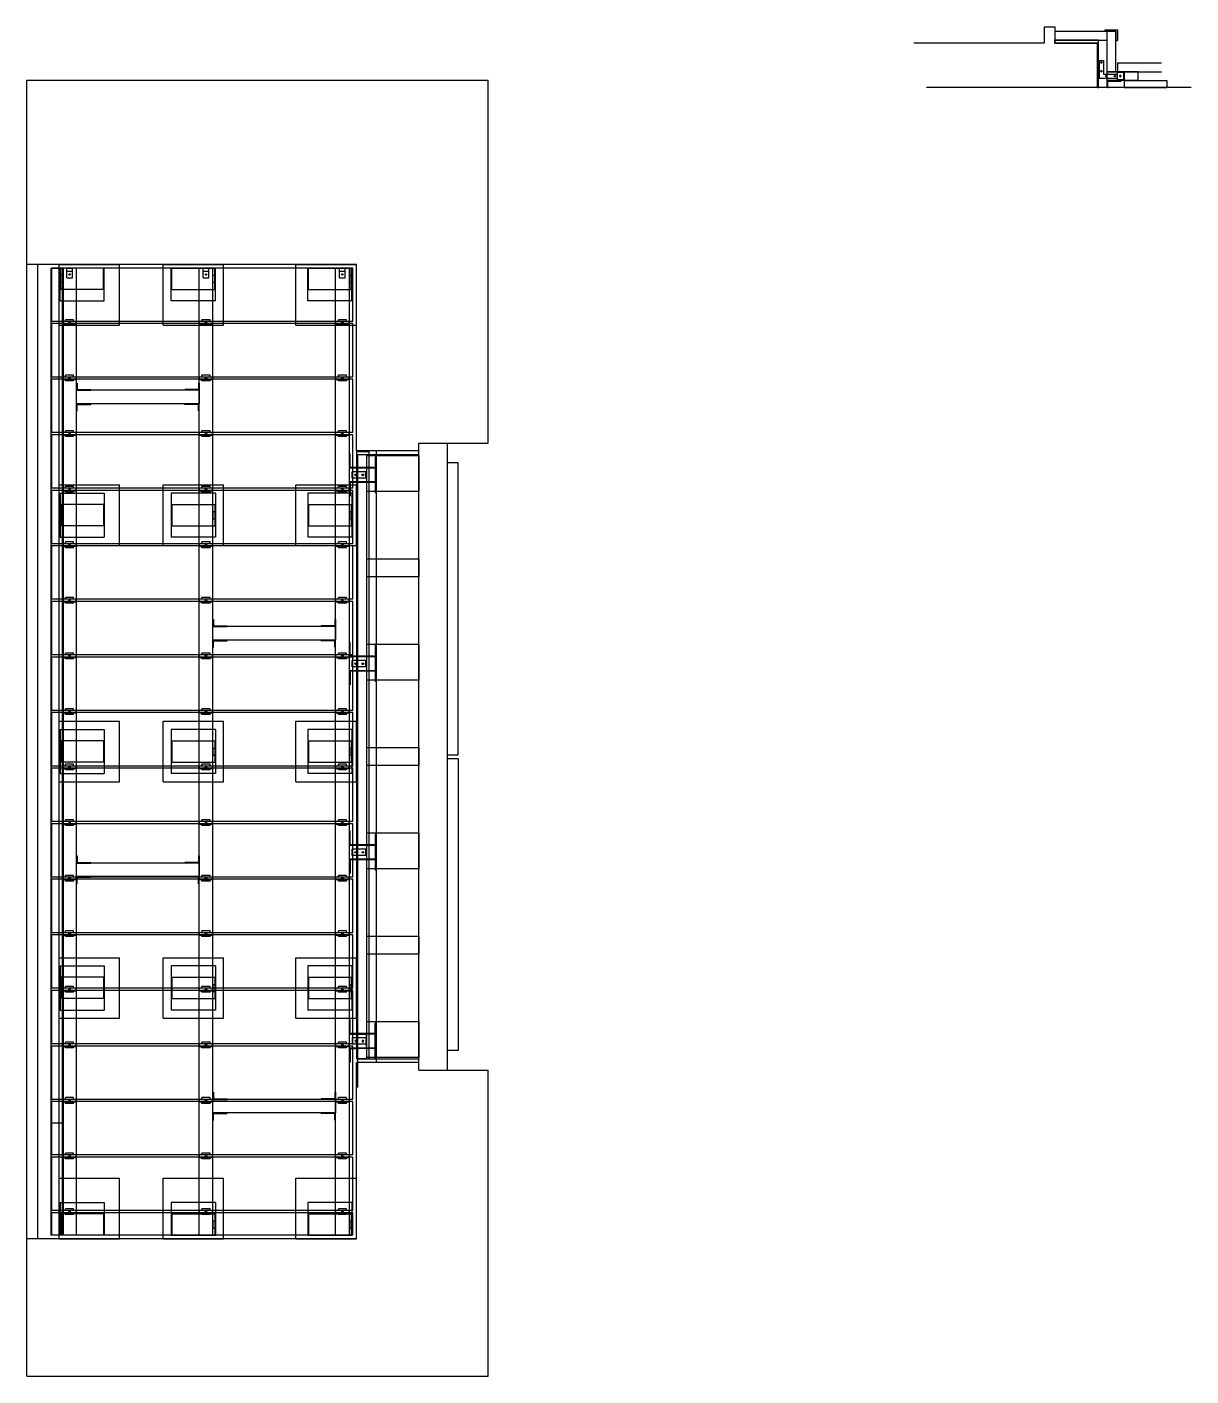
# Model space of a CAD drawing. Header units: millimetres. Extents: x 235 to 5266, y -1155 to 3208.
# Drawn here: x 1046.3 to 1373, y 836.5 to 1215.2 of the extents above; entities that cross this region are included whole.
import ezdxf

# ---------------------------------------------------------------- set-up
doc = ezdxf.new("R2010")
doc.units = ezdxf.units.MM
for name, color, linetype in [('Barierka', 183, 'Continuous'), ('Deski', 33, 'Continuous'), ('Klipsy', 191, 'Continuous'), ('Klipsy startowe', 221, 'Continuous'), ('Kątowniki', 220, 'Continuous'), ('Kątowniki77', 92, 'Continuous'), ('Legary górne', 150, 'Continuous'), ('Listwy', 11, 'Continuous'), ('Maty', 31, 'Continuous'), ('Maty8mm', 10, 'Continuous'), ('Wsporniki', 114, 'Continuous'), ('Ściany', 7, 'Continuous')]:
    doc.layers.add(name, color=color, linetype=linetype)

# ---------------------------------------------------------------- blocks, each defined once
blk = doc.blocks.new('Z$W@#27753')
for p, q in [((0, 0), (0, 176)), ((8, 0), (8, 176)), ((11, 170.5), (8, 170.5)), ((11, 88.5), (11, 170.5)), ((8, 88.5), (11, 88.5)), ((8, 87.5), (11, 87.5)), ((11, 87.5), (11, 5.5)), ((11, 5.5), (8, 5.5))]:
    blk.add_line(p, q)
blk = doc.blocks.new('Z$W@#10383')
for p, q in [((0, 176), (8, 176)), ((0, 0), (8, 0))]:
    blk.add_line(p, q)
blk.add_blockref('Z$W@#27753', (0, 0))
blk = doc.blocks.new('Z$W@#2083')
for p, q in [((12.4, 9.2), (0, 9.2)), ((0, 9.2), (0, 0)), ((12.4, 9.2), (12.4, 0)), ((0.2, 6), (12.2, 6)), ((0.2, 6), (0.2, 0)), ((11.7, 4), (11.7, 2)), ((11.7, 4), (12.2, 4)), ((12.2, 6), (12.2, 0)), ((0, 0), (12.4, 0)), ((11.7, 2), (12.2, 2))]:
    blk.add_line(p, q)
blk = doc.blocks.new('Z$W@#17505')
for p, q in [((0, 0), (0, 12.4)), ((0, 12.4), (12.4, 12.4)), ((3.2, 12.2), (3.2, 0.2)), ((3.2, 12.2), (9.2, 12.2)), ((9.2, 12.2), (9.2, 0.2)), ((12.4, 0), (12.4, 12.4)), ((0, 0), (12.4, 0)), ((3.2, 0.2), (9.2, 0.2)), ((5.2, 0.7), (7.2, 0.7)), ((5.2, 0.7), (5.2, 0.2)), ((7.2, 0.7), (7.2, 0.2))]:
    blk.add_line(p, q)
blk = doc.blocks.new('Z$W@#9216')
at = {"xscale": -1, "rotation": 90.00000000000001}
blk.add_blockref('Z$W@#17505', (12.4, 12.4), dxfattribs=at)
blk = doc.blocks.new('Z$W@#9735')
at = {"layer": 'Maty'}
for p, q in [((0, 0), (0, 12.5)), ((0, 12.5), (0.3, 12.5)), ((0.3, 0), (0.3, 12.5)), ((0, 0), (0.3, 0))]:
    blk.add_line(p, q, dxfattribs=at)
blk = doc.blocks.new('Z$W@#3303')
blk.add_line((0, 0), (12.3, 0))
at = {"layer": 'Maty'}
for p, q in [((0, 0), (0, 0.8)), ((12.3, 0.8), (0, 0.8)), ((12.3, 0), (0, 0)), ((12.3, 0), (12.3, 0.8))]:
    blk.add_line(p, q, dxfattribs=at)
blk = doc.blocks.new('Z$W@#21899')
for p, q in [((0, 2), (0, 0)), ((0, 2), (12, 2)), ((0, 0), (12, 0)), ((12, 2), (12, 0))]:
    blk.add_line(p, q)
blk = doc.blocks.new('Z$W@#41')
at = {"layer": 'Kątowniki'}
for p, q in [((0, 0), (0, 2)), ((0, 2), (4, 2)), ((0, 0), (0.18, 0)), ((0.18, 1.82), (4, 1.82)), ((0.18, 0), (0.18, 1.82)), ((4, 1.82), (4, 2))]:
    blk.add_line(p, q, dxfattribs=at)
blk = doc.blocks.new('Z$W@#9410')
for p, q in [((0, 2), (2, 2)), ((0, 2), (0, 0)), ((0, 0), (2, 0)), ((0.18, 2), (0.18, 0)), ((2, 2), (2, 0))]:
    blk.add_line(p, q)
blk.add_circle((1.09, 1), 0.2)
blk = doc.blocks.new('Z$W@#1169')
for p, q in [((0, 0), (0, 3.5)), ((0, 3.5), (3, 3.5)), ((0, 0), (0.4, 0)), ((0.4, 3.1), (3, 3.1)), ((0.4, 0), (0.4, 3.1)), ((3, 3.1), (3, 3.5))]:
    blk.add_line(p, q)
blk = doc.blocks.new('Z$W@#9247')
for p, q in [((0, 5), (0, 0)), ((0, 5), (1.2, 5)), ((1.2, 5), (1.2, 1.2)), ((0, 0), (5, 0)), ((1.2, 1.2), (5, 1.2)), ((5, 1.2), (5, 0))]:
    blk.add_line(p, q)
for centre in [(0.6, 4.4), (0.6, 2), (2, 0.6), (4.4, 0.6)]:
    blk.add_circle(centre, 0.2)
blk = doc.blocks.new('Z$W@#22708')
at = {"layer": 'Legary górne'}
for p, q in [((0, 0), (0, 3.9)), ((0, 3.9), (2.4, 3.9)), ((2.4, 0), (2.4, 3.9)), ((0, 0), (2.4, 0))]:
    blk.add_line(p, q, dxfattribs=at)
blk = doc.blocks.new('Z$W@#22255')
for p, q in [((0, 1.8), (0, 0)), ((0, 1.8), (4, 1.8)), ((0, 0), (4, 0)), ((0.18, 1.8), (0.18, 0)), ((4, 1.8), (4, 0))]:
    blk.add_line(p, q)
for centre in [(1, 0.9), (3, 0.9)]:
    blk.add_circle(centre, 0.25)
blk = doc.blocks.new('Z$W@#26881')
at = {"layer": 'Maty'}
for p, q in [((0, 0), (0, 10)), ((0, 10), (0.3, 10)), ((0.3, 0), (0.3, 10)), ((0, 0), (0.3, 0))]:
    blk.add_line(p, q, dxfattribs=at)
blk = doc.blocks.new('Z$W@#25788')
at = {"layer": 'Maty'}
for p, q in [((0, 0), (0, 17)), ((0, 17), (17, 17)), ((17, 0), (17, 17)), ((0, 0), (17, 0))]:
    blk.add_line(p, q, dxfattribs=at)
blk = doc.blocks.new('Z$W@#21898')
for p, q in [((0, 0), (0, 2.7)), ((0, 2.7), (1.6, 2.7)), ((0, 1.8), (1.6, 1.8)), ((0, 0), (1.6, 0)), ((1.6, 0), (1.6, 2.7))]:
    blk.add_line(p, q)
blk.add_circle((0.8, 0.9), 0.2)
blk = doc.blocks.new('Z$W@#30318')
for p, q in [((0, 0.7), (0, 3)), ((0, 3), (0.4, 3)), ((0, 0.7), (0.4, 0.7)), ((0.4, 3.7), (1.2, 3.7)), ((0.4, 3.7), (0.4, 0)), ((0.4, 0), (1.2, 0)), ((1.2, 3.7), (1.2, 0)), ((1.2, 3), (1.6, 3)), ((1.2, 0.7), (1.6, 0.7)), ((1.6, 0.7), (1.6, 3))]:
    blk.add_line(p, q)
blk.add_circle((0.8, 1.85), 0.2)
blk = doc.blocks.new('Z$W@#15724')
for p, q in [((0, 10), (14.7, 10)), ((0, 0), (0, 10)), ((14.7, 0), (14.7, 10)), ((0, 0), (14.7, 0))]:
    blk.add_line(p, q)
blk = doc.blocks.new('Z$W@#11478')
for p, q in [((0, 5), (14.7, 5)), ((0, 0), (0, 5)), ((14.7, 0), (14.7, 5)), ((0, 0), (14.7, 0))]:
    blk.add_line(p, q)

msp = doc.modelspace()

# ---------------------------------------------------------------- linework, layer by layer
for p, q in [((1331.76, 1215.21), (1331.76, 1210.71)), ((1334.76, 1215.21), (1334.76, 1210.71)), ((1331.76, 1210.71), (1295.25, 1210.71)), ((1334.76, 1210.71), (1346.76, 1210.71)), ((1346.76, 1210.71), (1346.76, 1198.21)), ((1046.28, 1200.28), (1175.78, 1200.28)), ((1175.78, 1098.38), (1175.78, 1200.28)), ((1373.02, 1198.21), (1298.81, 1198.21)), ((1138.78, 1148.53), (1046.28, 1148.53)), ((1055.28, 875.03), (1055.28, 1148.53)), ((1138.78, 1096.23), (1138.78, 1148.53)), ((1156.28, 1098.38), (1175.78, 1098.38)), ((1156.28, 1096.23), (1138.78, 1096.23)), ((1144.28, 1096.23), (1144.28, 924.53)), ((1138.78, 875.03), (1138.78, 924.53)), ((1156.28, 924.53), (1138.78, 924.53)), ((1156.28, 922.38), (1175.78, 922.38)), ((1175.78, 836.48), (1175.78, 922.38)), ((1138.78, 875.03), (1046.28, 875.03)), ((1046.28, 836.48), (1175.78, 836.48))]:
    msp.add_line(p, q)
at = {"layer": 'Barierka'}
for p, q in [((1046.28, 836.48), (1046.28, 1200.28)), ((1049.28, 875.03), (1049.28, 1148.53))]:
    msp.add_line(p, q, dxfattribs=at)
at = {"layer": 'Deski'}
for p, q in [((1334.76, 1214.01), (1349.46, 1214.01)), ((1349.46, 1202.61), (1349.46, 1214.01)), ((1349.46, 1214.01), (1351.96, 1214.01)), ((1351.96, 1202.61), (1351.96, 1214.01)), ((1334.76, 1211.51), (1349.46, 1211.51)), ((1352.46, 1205.11), (1364.7, 1205.11)), ((1352.46, 1202.61), (1352.46, 1205.11)), ((1349.46, 1202.61), (1351.96, 1202.61)), ((1351.96, 1202.61), (1364.7, 1202.61)), ((1137.78, 1147.53), (1053.28, 1147.53)), ((1053.28, 1132.53), (1053.28, 1147.53)), ((1137.78, 1132.53), (1137.78, 1147.53)), ((1137.78, 1132.53), (1053.28, 1132.53)), ((1137.78, 1131.93), (1053.28, 1131.93)), ((1053.28, 1116.93), (1053.28, 1131.93)), ((1137.78, 1116.93), (1137.78, 1131.93)), ((1137.78, 1116.93), (1053.28, 1116.93)), ((1137.78, 1116.33), (1053.28, 1116.33)), ((1053.28, 1101.33), (1053.28, 1116.33)), ((1137.78, 1101.33), (1137.78, 1116.33)), ((1137.78, 1101.33), (1053.28, 1101.33)), ((1137.78, 1100.73), (1053.28, 1100.73)), ((1053.28, 1085.73), (1053.28, 1100.73)), ((1137.78, 1085.73), (1137.78, 1100.73)), ((1139.08, 1095.23), (1141.58, 1095.23)), ((1139.08, 1095.23), (1139.08, 925.53)), ((1141.58, 1095.23), (1141.58, 925.53)), ((1141.58, 1095.23), (1156.28, 1095.23)), ((1156.28, 925.53), (1156.28, 1095.23)), ((1137.78, 1085.73), (1053.28, 1085.73)), ((1137.78, 1085.13), (1053.28, 1085.13)), ((1053.28, 1070.13), (1053.28, 1085.13)), ((1137.78, 1070.13), (1137.78, 1085.13)), ((1137.78, 1070.13), (1053.28, 1070.13)), ((1137.78, 1069.53), (1053.28, 1069.53)), ((1053.28, 1054.53), (1053.28, 1069.53)), ((1137.78, 1054.53), (1137.78, 1069.53)), ((1137.78, 1054.53), (1053.28, 1054.53)), ((1137.78, 1053.93), (1053.28, 1053.93)), ((1053.28, 1038.93), (1053.28, 1053.93)), ((1137.78, 1038.93), (1137.78, 1053.93)), ((1137.78, 1038.93), (1053.28, 1038.93)), ((1137.78, 1038.33), (1053.28, 1038.33)), ((1053.28, 1023.33), (1053.28, 1038.33)), ((1137.78, 1023.33), (1137.78, 1038.33)), ((1137.78, 1023.33), (1053.28, 1023.33)), ((1137.78, 1022.73), (1053.28, 1022.73)), ((1053.28, 1007.73), (1053.28, 1022.73)), ((1137.78, 1007.73), (1137.78, 1022.73)), ((1137.78, 1007.73), (1053.28, 1007.73)), ((1137.78, 1007.13), (1053.28, 1007.13)), ((1053.28, 992.13), (1053.28, 1007.13)), ((1137.78, 992.13), (1137.78, 1007.13)), ((1137.78, 992.13), (1053.28, 992.13)), ((1137.78, 991.53), (1053.28, 991.53)), ((1053.28, 976.53), (1053.28, 991.53)), ((1137.78, 976.53), (1137.78, 991.53)), ((1137.78, 976.53), (1053.28, 976.53)), ((1137.78, 975.93), (1053.28, 975.93)), ((1053.28, 960.93), (1053.28, 975.93)), ((1137.78, 960.93), (1137.78, 975.93)), ((1137.78, 960.93), (1053.28, 960.93)), ((1137.78, 960.33), (1053.28, 960.33)), ((1053.28, 945.33), (1053.28, 960.33)), ((1137.78, 945.33), (1137.78, 960.33)), ((1137.78, 945.33), (1053.28, 945.33)), ((1137.78, 944.73), (1053.28, 944.73)), ((1053.28, 929.73), (1053.28, 944.73)), ((1137.78, 929.73), (1137.78, 944.73)), ((1137.78, 929.73), (1053.28, 929.73)), ((1137.78, 929.13), (1053.28, 929.13)), ((1053.28, 914.13), (1053.28, 929.13)), ((1137.78, 914.13), (1137.78, 929.13)), ((1141.58, 925.53), (1139.08, 925.53)), ((1141.58, 925.53), (1156.28, 925.53)), ((1137.78, 914.13), (1053.28, 914.13)), ((1137.78, 913.53), (1053.28, 913.53)), ((1053.28, 898.53), (1053.28, 913.53)), ((1137.78, 898.53), (1137.78, 913.53)), ((1137.78, 898.53), (1053.28, 898.53)), ((1137.78, 897.93), (1053.28, 897.93)), ((1053.28, 882.93), (1053.28, 897.93)), ((1137.78, 882.93), (1137.78, 897.93)), ((1137.78, 882.93), (1053.28, 882.93)), ((1137.78, 882.33), (1053.28, 882.33)), ((1053.28, 876.03), (1053.28, 882.33)), ((1137.78, 876.03), (1137.78, 882.33)), ((1137.78, 876.03), (1053.28, 876.03))]:
    msp.add_line(p, q, dxfattribs=at)
at = {"layer": 'Kątowniki77'}
for p, q in [((1143.78, 1091.55), (1138.78, 1091.55)), ((1138.78, 1091.4), (1138.78, 1091.55)), ((1143.78, 1091.4), (1138.78, 1091.4)), ((1142.58, 1091.4), (1142.58, 1091.55)), ((1143.78, 1091.4), (1143.78, 1091.55)), ((1143.78, 1087.5), (1138.78, 1087.5)), ((1138.78, 1087.5), (1138.78, 1087.35)), ((1143.78, 1087.35), (1138.78, 1087.35)), ((1142.58, 1087.5), (1142.58, 1087.35)), ((1143.78, 1087.5), (1143.78, 1087.35)), ((1143.78, 1038.55), (1138.78, 1038.55)), ((1138.78, 1038.4), (1138.78, 1038.55)), ((1143.78, 1038.4), (1138.78, 1038.4)), ((1142.58, 1038.4), (1142.58, 1038.55)), ((1143.78, 1038.4), (1143.78, 1038.55)), ((1143.78, 1034.5), (1138.78, 1034.5)), ((1138.78, 1034.5), (1138.78, 1034.35)), ((1143.78, 1034.35), (1138.78, 1034.35)), ((1142.58, 1034.5), (1142.58, 1034.35)), ((1143.78, 1034.5), (1143.78, 1034.35)), ((1143.78, 985.61), (1138.78, 985.61)), ((1138.78, 985.46), (1138.78, 985.61)), ((1143.78, 985.46), (1138.78, 985.46)), ((1142.58, 985.46), (1142.58, 985.61)), ((1143.78, 985.46), (1143.78, 985.61)), ((1143.78, 981.56), (1138.78, 981.56)), ((1138.78, 981.56), (1138.78, 981.41)), ((1143.78, 981.41), (1138.78, 981.41)), ((1142.58, 981.56), (1142.58, 981.41)), ((1143.78, 981.56), (1143.78, 981.41)), ((1143.78, 932.61), (1138.78, 932.61)), ((1138.78, 932.46), (1138.78, 932.61)), ((1143.78, 932.46), (1138.78, 932.46)), ((1142.58, 932.46), (1142.58, 932.61)), ((1143.78, 932.46), (1143.78, 932.61)), ((1143.78, 928.56), (1138.78, 928.56)), ((1138.78, 928.56), (1138.78, 928.41)), ((1143.78, 928.41), (1138.78, 928.41)), ((1142.58, 928.56), (1142.58, 928.41)), ((1143.78, 928.56), (1143.78, 928.41))]:
    msp.add_line(p, q, dxfattribs=at)
at = {"layer": 'Legary górne'}
for p, q in [((1347.06, 1198.21), (1347.06, 1211.51)), ((1347.06, 1211.51), (1349.46, 1211.51)), ((1349.46, 1198.21), (1349.46, 1211.51)), ((1356.96, 1202.61), (1349.46, 1202.61)), ((1354.26, 1200.21), (1354.26, 1202.61)), ((1358.16, 1202.61), (1354.26, 1202.61)), ((1358.16, 1200.21), (1358.16, 1202.61)), ((1356.96, 1200.21), (1349.46, 1200.21)), ((1358.16, 1200.21), (1354.26, 1200.21)), ((1056.28, 876.03), (1056.28, 1147.53)), ((1060.18, 1147.53), (1056.28, 1147.53)), ((1060.18, 876.03), (1060.18, 1147.53)), ((1098.48, 1147.53), (1094.58, 1147.53)), ((1094.58, 876.03), (1094.58, 1147.53)), ((1098.48, 876.03), (1098.48, 1147.53)), ((1132.88, 876.03), (1132.88, 1147.53)), ((1136.78, 1147.53), (1132.88, 1147.53)), ((1136.78, 876.03), (1136.78, 1147.53)), ((1094.58, 1113.24), (1060.18, 1113.24)), ((1094.58, 1113.24), (1094.58, 1109.44)), ((1094.58, 1109.44), (1060.18, 1109.44)), ((1141.58, 1091.4), (1136.78, 1091.4)), ((1141.58, 1087.5), (1136.78, 1087.5)), ((1132.88, 1046.87), (1098.48, 1046.87)), ((1132.88, 1046.87), (1132.88, 1043.07)), ((1132.88, 1043.07), (1098.48, 1043.07)), ((1141.58, 1038.4), (1136.78, 1038.4)), ((1141.58, 1034.5), (1136.78, 1034.5)), ((1141.58, 985.46), (1136.78, 985.46)), ((1141.58, 981.56), (1136.78, 981.56)), ((1094.58, 980.5), (1060.18, 980.5)), ((1094.58, 980.5), (1094.58, 976.7)), ((1094.58, 976.7), (1060.18, 976.7)), ((1136.78, 932.46), (1141.58, 932.46)), ((1136.78, 928.56), (1141.58, 928.56)), ((1132.88, 914.13), (1098.48, 914.13)), ((1132.88, 914.13), (1132.88, 910.33)), ((1132.88, 910.33), (1098.48, 910.33)), ((1060.18, 876.03), (1056.28, 876.03)), ((1098.48, 876.03), (1094.58, 876.03)), ((1136.78, 876.03), (1132.88, 876.03))]:
    msp.add_line(p, q, dxfattribs=at)
at = {"layer": 'Listwy'}
for p, q in [((1052.98, 1147.53), (1052.98, 907.53)), ((1052.98, 1147.53), (1056.48, 1147.53)), ((1056.48, 1147.53), (1056.48, 907.53)), ((1138.78, 1096.03), (1138.78, 925.53)), ((1138.78, 1096.03), (1142.28, 1096.03)), ((1142.28, 1096.03), (1142.28, 925.53)), ((1138.78, 925.53), (1142.28, 925.53)), ((1139.08, 925.53), (1139.08, 917.45)), ((1052.98, 907.53), (1056.48, 907.53)), ((1052.98, 907.53), (1052.98, 876.03)), ((1056.48, 907.53), (1056.48, 876.03)), ((1056.48, 876.03), (1052.98, 876.03))]:
    msp.add_line(p, q, dxfattribs=at)
at = {"layer": 'Ściany'}
msp.add_line((1331.76, 1215.21), (1334.76, 1215.21), dxfattribs=at)

# ---------------------------------------------------------------- block references
for name, p in [('Z$W@#3303', (1334.76, 1210.71)), ('Z$W@#9735', (1346.76, 1198.21)), ('Z$W@#10383', (1156.28, 922.38))]:
    msp.add_blockref(name, p)
at = {"layer": 'Deski', "xscale": -1}
for p, rotation in [((1060.18, 1115.24), -180), ((1138.78, 1087.5), 89.99999999999999), ((1098.48, 1048.87), -180), ((1138.78, 1034.5), 89.99999999999999), ((1060.18, 982.5), -180), ((1138.78, 981.56), 89.99999999999999), ((1138.78, 928.56), 89.99999999999999), ((1098.48, 916.13), -180)]:
    msp.add_blockref('Z$W@#41', p, dxfattribs=dict(at, rotation=rotation))
at = {"layer": 'Deski'}
for p, rotation in [((1094.58, 1115.24), 180), ((1138.78, 1091.4), 90), ((1132.88, 1048.87), 180), ((1138.78, 1038.4), 90), ((1138.78, 985.46), 90), ((1094.58, 982.5), 180), ((1138.78, 932.46), 90), ((1132.88, 916.13), 180)]:
    msp.add_blockref('Z$W@#41', p, dxfattribs=dict(at, rotation=rotation))
for p in [(1060.18, 1107.44), (1098.48, 1041.07), (1060.18, 974.7), (1098.48, 908.33)]:
    msp.add_blockref('Z$W@#41', p, dxfattribs=at)
at = {"layer": 'Deski', "xscale": -1}
for p in [(1094.58, 1107.44), (1132.88, 1041.07), (1094.58, 974.7), (1132.88, 908.33)]:
    msp.add_blockref('Z$W@#41', p, dxfattribs=at)
at = {"layer": 'Klipsy', "rotation": 90}
for p in [(1060.08, 1131.43), (1098.38, 1131.43), (1136.68, 1131.43), (1060.08, 1115.83), (1098.38, 1115.83), (1136.68, 1115.83), (1060.08, 1100.23), (1098.38, 1100.23), (1136.68, 1100.23), (1060.08, 1084.63), (1098.38, 1084.63), (1136.68, 1084.63), (1060.08, 1069.03), (1098.38, 1069.03), (1136.68, 1069.03), (1060.08, 1053.43), (1098.38, 1053.43), (1136.68, 1053.43), (1060.08, 1037.83), (1098.38, 1037.83), (1136.68, 1037.83), (1060.08, 1022.23), (1098.38, 1022.23), (1136.68, 1022.23), (1060.08, 1006.63), (1098.38, 1006.63), (1136.68, 1006.63), (1060.08, 991.03), (1098.38, 991.03), (1136.68, 991.03), (1060.08, 975.43), (1098.38, 975.43), (1136.68, 975.43), (1060.08, 959.83), (1098.38, 959.83), (1136.68, 959.83), (1060.08, 944.23), (1098.38, 944.23), (1136.68, 944.23), (1060.08, 928.63), (1098.38, 928.63), (1136.68, 928.63), (1060.08, 913.03), (1098.38, 913.03), (1136.68, 913.03), (1060.08, 897.43), (1098.38, 897.43), (1136.68, 897.43), (1060.08, 881.83), (1098.38, 881.83), (1136.68, 881.83)]:
    msp.add_blockref('Z$W@#30318', p, dxfattribs=at)
at = {"layer": 'Klipsy startowe'}
for p in [(1057.43, 1144.83), (1095.73, 1144.83), (1134.03, 1144.83)]:
    msp.add_blockref('Z$W@#21898', p, dxfattribs=at)
at = {"layer": 'Kątowniki', "xscale": -1}
for name, p in [('Z$W@#9410', (1354.26, 1200.41)), ('Z$W@#22255', (1141.58, 929.61))]:
    msp.add_blockref(name, p, dxfattribs=at)
at = {"layer": 'Kątowniki'}
msp.add_blockref('Z$W@#41', (1349.46, 1198.21), dxfattribs=at)
at = {"layer": 'Kątowniki', "rotation": 180}
for p in [(1141.58, 1090.35), (1141.58, 1037.35), (1141.58, 984.41)]:
    msp.add_blockref('Z$W@#22255', p, dxfattribs=at)
at = {"layer": 'Kątowniki77'}
msp.add_blockref('Z$W@#9247', (1347.26, 1200.81), dxfattribs=at)
at = {"layer": 'Legary górne', "rotation": 180}
for p in [(1143.98, 1091.4), (1143.98, 1038.4), (1143.98, 985.46)]:
    msp.add_blockref('Z$W@#22708', p, dxfattribs=at)
at = {"layer": 'Legary górne', "xscale": -1}
msp.add_blockref('Z$W@#22708', (1143.98, 928.56), dxfattribs=at)
at = {"layer": 'Listwy', "rotation": -90.00000000000001}
msp.add_blockref('Z$W@#1169', (1348.86, 1214.41), dxfattribs=at)
at = {"layer": 'Maty'}
for p in [(1055.28, 1131.53), (1084.48, 1131.53), (1121.78, 1131.53), (1055.28, 1069.66), (1084.48, 1069.66), (1121.78, 1069.66), (1055.28, 1003.29), (1084.48, 1003.29), (1121.78, 1003.29), (1055.28, 936.92), (1084.48, 936.92), (1121.78, 936.92), (1055.28, 875.03), (1084.48, 875.03), (1121.78, 875.03)]:
    msp.add_blockref('Z$W@#25788', p, dxfattribs=at)
at = {"layer": 'Maty', "rotation": 180}
for p in [(1144.28, 1094.45), (1144.28, 1041.45), (1144.28, 988.51)]:
    msp.add_blockref('Z$W@#26881', p, dxfattribs=at)
at = {"layer": 'Maty', "xscale": -1}
msp.add_blockref('Z$W@#26881', (1144.28, 925.51), dxfattribs=at)
at = {"layer": 'Maty8mm', "rotation": 180}
for name, p in [('Z$W@#15724', (1156.28, 1094.81)), ('Z$W@#11478', (1156.28, 1065.81)), ('Z$W@#15724', (1156.28, 1041.81)), ('Z$W@#11478', (1156.28, 1012.88)), ('Z$W@#15724', (1156.28, 988.88)), ('Z$W@#11478', (1156.28, 959.88)), ('Z$W@#15724', (1156.28, 935.88))]:
    msp.add_blockref(name, p, dxfattribs=at)
at = {"layer": 'Wsporniki'}
for name, p in [('Z$W@#21899', (1354.26, 1198.21)), ('Z$W@#9216', (1086.78, 1071.96)), ('Z$W@#9216', (1125.08, 1071.96)), ('Z$W@#9216', (1086.78, 1005.59)), ('Z$W@#9216', (1125.08, 1005.59)), ('Z$W@#9216', (1086.78, 939.22)), ('Z$W@#9216', (1125.08, 939.22)), ('Z$W@#2083', (1086.78, 876.03)), ('Z$W@#2083', (1125.08, 876.03))]:
    msp.add_blockref(name, p, dxfattribs=at)
at = {"layer": 'Wsporniki', "rotation": 180}
msp.add_blockref('Z$W@#2083', (1067.98, 1147.53), dxfattribs=at)
at = {"layer": 'Wsporniki', "xscale": -1, "rotation": -180}
for p in [(1086.78, 1147.53), (1125.08, 1147.53)]:
    msp.add_blockref('Z$W@#2083', p, dxfattribs=at)
at = {"layer": 'Wsporniki'}
for name, p, xscale in [('Z$W@#9216', (1067.98, 1071.96), -0.9999999999999996), ('Z$W@#9216', (1067.98, 1005.59), -0.9999999999999996), ('Z$W@#9216', (1067.98, 939.22), -0.9999999999999996), ('Z$W@#2083', (1067.98, 876.03), -1)]:
    msp.add_blockref(name, p, dxfattribs=dict(at, xscale=xscale))

doc.saveas('drawing.dxf')
